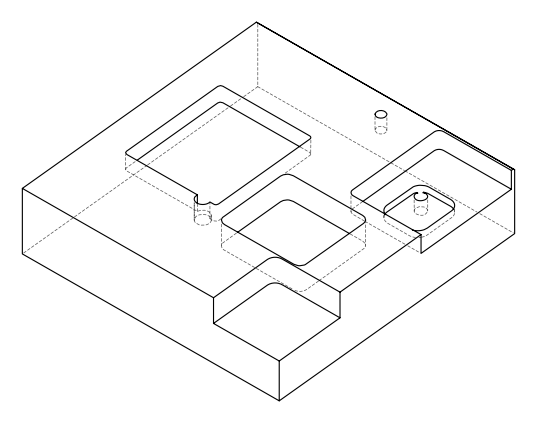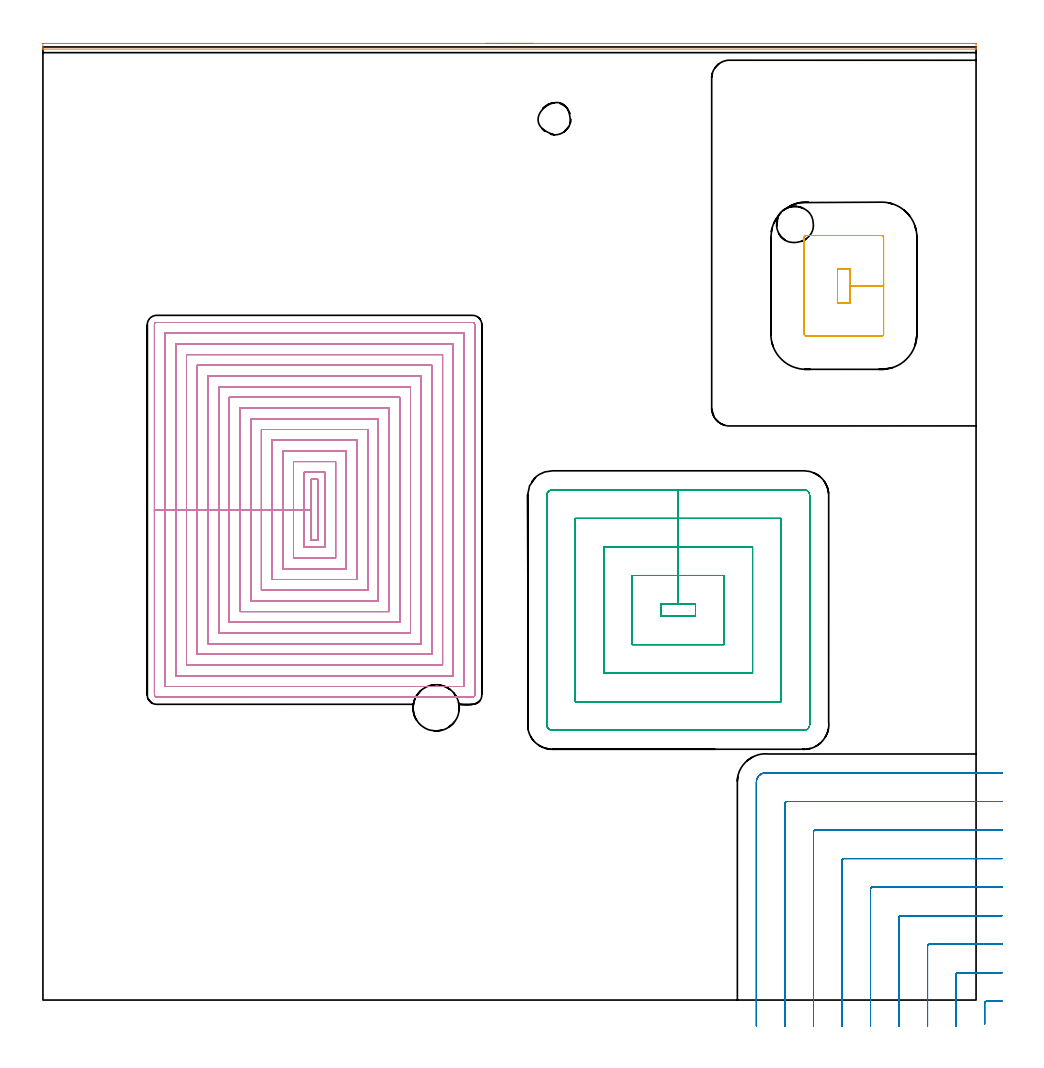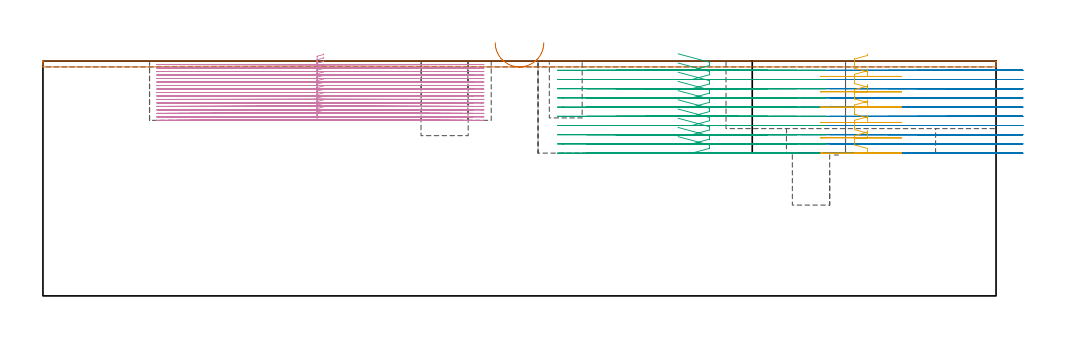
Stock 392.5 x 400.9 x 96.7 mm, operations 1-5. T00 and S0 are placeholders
(PLAN: 13 operations, 9 tool changes, 290.4 min)
(1 AREA_MILL | FG_CHAMFER_SURFACE | UGT0205_001 | 3.29 min | 1130 mm3)
(2 MILL_CORNER_NOTCH_RECTANGULAR | CORNER_NOTCH_RECTANGULAR | NXT0201_012 | Follow Part, ap 4, ae 75% | 22.78 min | 392750 mm3)
(3 MILL_RECTANGULAR_POCKET | POCKET_RECTANGULAR_STRAIGHT | NXT0201_012 | Follow Part, ap 4, ae 75% | 25.14 min | 558442 mm3)
(4 MILL_RECTANGULAR_POCKET_1 | POCKET_RECTANGULAR_STRAIGHT_1 | NXT0201_008 | Follow Part, ap 1.5, ae 75% | 175.06 min | 561471 mm3)
(5 MILL_RECTANGULAR_POCKET_2 | POCKET_RECTANGULAR_STRAIGHT_2 | UGT0201_006 | Follow Part, ap 7, ae 75% | 3.33 min | 156499 mm3)
(6 MILL_SLOT | SLOT_PARTIAL_RECTANGULAR | NXT0201_011 | Follow Part, ap 3, ae 75% | 59.16 min | 360025 mm3)
(7 MILL_BLIND_HOLE_FROM_SOLID_MATERIAL | STEP1POCKET | NXT0201_011 | Spiral | 0.6 min | 3975 mm3)
(8 MILL_BLIND_HOLE_FROM_SOLID_MATERIAL_1 | STEP1POCKET_2 | NXT0201_012 | Spiral | 0.46 min | 6148 mm3)
(9 SPOT_DRILL | STEP1POCKET_1 | NXT0321_9005460120000 | 0.04 min | 2 mm3)
(10 SPOT_DRILL_1 | STEP1POCKET_3 | NXT0321_9005460120000 | 0.03 min | 3 mm3)
(11 DRILL_BLIND_HOLE_INTO_CENTER | STEP1POCKET_1 | NXT0301_125 | 0.02 min | 10 mm3)
(12 DRILL_BLIND_HOLE_INTO_CENTER_1 | STEP1POCKET_3 | NXT0301_128 | 0.1 min | 2496 mm3)
(13 MILL_ROUGH_BLIND_HOLE_CONTOUR | STEP1POCKET_3 | NXT0201_013 | Spiral | 0.42 min | 860 mm3)
(TOOL UGT0205_001 | Chamfer Mill 20 x 3 x 45 deg. | D20 FL50 Z2)
(TOOL NXT0201_012 | ENDMILL 16mm [2P460-1600-NA 1630] | D16 FL38 Z6)
(TOOL NXT0201_008 | ENDMILL 6mm [2P460-0600-NA 1630] | D6 FL26 Z6)
(TOOL UGT0201_006 | End Mill 28 mm | D28 FL25 Z2)
(TOOL NXT0201_011 | ENDMILL 12mm [2P460-1200-NA 1630] | D12 FL38 Z6)
(TOOL NXT0321_9005460120000 | NC Spot Drill, 142deg, 12mm, Carbide, Uncoated | D12 PA142 FL30 Z2)
(TOOL NXT0301_125 | Carbide Drill 6mm [861.1-0600-018A1-GP GC34] | D6 PA150 FL18.7 Z2)
(TOOL NXT0301_128 | Carbide Drill 12mm [861.1-1200-036A1-GP GC34] | D12 PA150 FL37.4 Z2)
(TOOL NXT0201_013 | ENDMILL 10mm | D10 FL30 Z4)
(OP 1 AREA_MILL)
G17 G21 G94 G90
T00 M6
G54
G17 G0 G90 X186.25 Y402.4 S1061 M3
G43 Z106.7 H0
Z104.3
G94 G1 X186.288 Z103.428 F250.
X186.402 Z102.564
X186.591 Z101.712
X186.853 Z100.88
X187.187 Z100.074
X187.59 Z99.3
X188.058 Z98.564
X188.59 Z97.872
X189.179 Z97.229
X189.822 Z96.64
X190.514 Z96.109
X191.25 Z95.64
X192.024 Z95.237
X192.83 Z94.903
X193.662 Z94.641
X194.514 Z94.452
X195.378 Z94.338
X196.25 Z94.3
X392.162
X392.495 Y402.397
X392.499 Y402.396 Z94.301
X392.5 Y401.2 Z95.495
Y400.533 Z96.166
Y400.25 Z96.449
X392.498 Y400.124 Z96.568
X392.49 Y400.003 Z96.688
X392.329 Y400. Z96.7
X0.171
X0.01 Y400.003 Z96.688
X0.002 Y400.124 Z96.568
X0. Y400.25 Z96.449
Y400.533 Z96.166
Y401.2 Z95.495
X0.001 Y402.396 Z94.301
X0.004 Y402.397 Z94.3
X0.338 Y402.4
X196.25
X197.122 Z94.338
X197.986 Z94.452
X198.838 Z94.641
X199.67 Z94.903
X200.476 Z95.237
X201.25 Z95.64
X201.986 Z96.109
X202.678 Z96.64
X203.321 Z97.229
X203.91 Z97.872
X204.442 Z98.564
X204.91 Z99.3
X205.313 Z100.074
X205.647 Z100.88
X205.909 Z101.712
X206.098 Z102.564
X206.212 Z103.428
X206.25 Z104.3
G0 Z106.7
M5
M2
(OP 2 MILL_CORNER_NOTCH_RECTANGULAR)
G17 G21 G94 G90
T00 M6
G54
G17 G0 G90 X403.484 Y-0.5 S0 M3
G43 Z106.7 H1
Z92.91
G94 G1 X400.484 F250.
X396.893 F500.
G3 X396.1 Y-1.293 R0.8
G1 Y-7.144
Y-10.144 F250.
G0 Z106.7
X403.5 Y11.5
Z92.91
G1 X400.5
X384.894 F500.
G3 X384.1 Y10.706 R0.8
G1 Y-8.
Y-11. F250.
G0 Z106.7
X403.5 Y23.5
Z92.91
G1 X400.5
X372.894 F500.
G3 X372.1 Y22.706 R0.8
G1 Y-8.
Y-11. F250.
G0 Z106.7
X403.5 Y35.5
Z92.91
G1 X400.5
X360.894 F500.
G3 X360.1 Y34.706 R0.8
G1 Y-8.
Y-11. F250.
G0 Z106.7
X403.5 Y47.5
Z92.91
G1 X400.5
X348.895 F500.
G3 X348.1 Y46.705 R0.8
G1 Y-8.
Y-11. F250.
G0 Z106.7
X403.5 Y59.5
Z92.91
G1 X400.5
X336.895 F500.
G3 X336.1 Y58.705 R0.8
G1 Y-8.
Y-11. F250.
G0 Z106.7
X403.5 Y71.5
Z92.91
G1 X400.5
X324.895 F500.
G3 X324.1 Y70.705 R0.8
G1 Y-8.
Y-11. F250.
G0 Z106.7
X403.5 Y83.5
Z92.91
G1 X400.5
X312.896 F500.
G3 X312.1 Y82.704 R0.8
G1 Y-8.
Y-11. F250.
G0 Z106.7
X403.5 Y95.5
Z92.91
G1 X400.5
X303.8 F500.
G3 X300.1 Y91.8 R3.7
G1 Y-8.
Y-11. F250.
G0 Z106.7
X403.484 Y-0.5
Z89.12
G1 X400.484
X396.893 F500.
G3 X396.1 Y-1.293 R0.8
G1 Y-7.144
Y-10.144 F250.
G0 Z106.7
X403.5 Y11.5
Z89.12
G1 X400.5
X384.894 F500.
G3 X384.1 Y10.706 R0.8
G1 Y-8.
Y-11. F250.
G0 Z106.7
X403.5 Y23.5
Z89.12
G1 X400.5
X372.894 F500.
G3 X372.1 Y22.706 R0.8
G1 Y-8.
Y-11. F250.
G0 Z106.7
X403.5 Y35.5
Z89.12
G1 X400.5
X360.894 F500.
G3 X360.1 Y34.706 R0.8
G1 Y-8.
Y-11. F250.
G0 Z106.7
X403.5 Y47.5
Z89.12
G1 X400.5
X348.895 F500.
G3 X348.1 Y46.705 R0.8
G1 Y-8.
Y-11. F250.
G0 Z106.7
X403.5 Y59.5
Z89.12
G1 X400.5
X336.895 F500.
G3 X336.1 Y58.705 R0.8
G1 Y-8.
Y-11. F250.
G0 Z106.7
X403.5 Y71.5
Z89.12
G1 X400.5
X324.895 F500.
G3 X324.1 Y70.705 R0.8
G1 Y-8.
Y-11. F250.
G0 Z106.7
X403.5 Y83.5
Z89.12
G1 X400.5
X312.896 F500.
G3 X312.1 Y82.704 R0.8
G1 Y-8.
Y-11. F250.
G0 Z106.7
X403.5 Y95.5
Z89.12
G1 X400.5
X303.8 F500.
G3 X300.1 Y91.8 R3.7
G1 Y-8.
Y-11. F250.
G0 Z106.7
X403.484 Y-0.5
Z85.33
G1 X400.484
X396.893 F500.
G3 X396.1 Y-1.293 R0.8
G1 Y-7.144
Y-10.144 F250.
G0 Z106.7
X403.5 Y11.5
Z85.33
G1 X400.5
X384.894 F500.
G3 X384.1 Y10.706 R0.8
G1 Y-8.
Y-11. F250.
G0 Z106.7
X403.5 Y23.5
Z85.33
G1 X400.5
X372.894 F500.
G3 X372.1 Y22.706 R0.8
G1 Y-8.
Y-11. F250.
G0 Z106.7
X403.5 Y35.5
Z85.33
G1 X400.5
X360.894 F500.
G3 X360.1 Y34.706 R0.8
G1 Y-8.
Y-11. F250.
G0 Z106.7
X403.5 Y47.5
Z85.33
G1 X400.5
X348.895 F500.
G3 X348.1 Y46.705 R0.8
G1 Y-8.
Y-11. F250.
G0 Z106.7
X403.5 Y59.5
Z85.33
G1 X400.5
X336.895 F500.
G3 X336.1 Y58.705 R0.8
G1 Y-8.
Y-11. F250.
G0 Z106.7
X403.5 Y71.5
Z85.33
G1 X400.5
X324.895 F500.
G3 X324.1 Y70.705 R0.8
G1 Y-8.
Y-11. F250.
G0 Z106.7
X403.5 Y83.5
Z85.33
G1 X400.5
X312.896 F500.
G3 X312.1 Y82.704 R0.8
G1 Y-8.
Y-11. F250.
G0 Z106.7
X403.5 Y95.5
Z85.33
G1 X400.5
X303.8 F500.
G3 X300.1 Y91.8 R3.7
G1 Y-8.
Y-11. F250.
G0 Z106.7
X403.484 Y-0.5
Z81.54
G1 X400.484
X396.893 F500.
G3 X396.1 Y-1.293 R0.8
G1 Y-7.144
Y-10.144 F250.
G0 Z106.7
X403.5 Y11.5
Z81.54
G1 X400.5
X384.894 F500.
G3 X384.1 Y10.706 R0.8
G1 Y-8.
Y-11. F250.
G0 Z106.7
X403.5 Y23.5
Z81.54
G1 X400.5
X372.894 F500.
G3 X372.1 Y22.706 R0.8
G1 Y-8.
Y-11. F250.
G0 Z106.7
X403.5 Y35.5
Z81.54
G1 X400.5
X360.894 F500.
G3 X360.1 Y34.706 R0.8
G1 Y-8.
Y-11. F250.
G0 Z106.7
X403.5 Y47.5
Z81.54
G1 X400.5
X348.895 F500.
G3 X348.1 Y46.705 R0.8
G1 Y-8.
Y-11. F250.
G0 Z106.7
X403.5 Y59.5
Z81.54
G1 X400.5
X336.895 F500.
G3 X336.1 Y58.705 R0.8
G1 Y-8.
Y-11. F250.
G0 Z106.7
X403.5 Y71.5
Z81.54
G1 X400.5
X324.895 F500.
G3 X324.1 Y70.705 R0.8
G1 Y-8.
Y-11. F250.
G0 Z106.7
X403.5 Y83.5
Z81.54
G1 X400.5
X312.896 F500.
G3 X312.1 Y82.704 R0.8
G1 Y-8.
Y-11. F250.
G0 Z106.7
X403.5 Y95.5
Z81.54
G1 X400.5
X303.8 F500.
G3 X300.1 Y91.8 R3.7
G1 Y-8.
Y-11. F250.
G0 Z106.7
X403.484 Y-0.5
Z77.75
G1 X400.484
X396.893 F500.
G3 X396.1 Y-1.293 R0.8
G1 Y-7.144
Y-10.144 F250.
G0 Z106.7
X403.5 Y11.5
Z77.75
G1 X400.5
X384.894 F500.
G3 X384.1 Y10.706 R0.8
G1 Y-8.
Y-11. F250.
G0 Z106.7
X403.5 Y23.5
Z77.75
G1 X400.5
X372.894 F500.
G3 X372.1 Y22.706 R0.8
G1 Y-8.
Y-11. F250.
G0 Z106.7
X403.5 Y35.5
Z77.75
G1 X400.5
X360.894 F500.
G3 X360.1 Y34.706 R0.8
G1 Y-8.
Y-11. F250.
G0 Z106.7
X403.5 Y47.5
Z77.75
G1 X400.5
X348.895 F500.
G3 X348.1 Y46.705 R0.8
G1 Y-8.
Y-11. F250.
G0 Z106.7
X403.5 Y59.5
Z77.75
G1 X400.5
X336.895 F500.
G3 X336.1 Y58.705 R0.8
G1 Y-8.
Y-11. F250.
G0 Z106.7
X403.5 Y71.5
Z77.75
G1 X400.5
X324.895 F500.
G3 X324.1 Y70.705 R0.8
G1 Y-8.
Y-11. F250.
G0 Z106.7
X403.5 Y83.5
Z77.75
G1 X400.5
X312.896 F500.
G3 X312.1 Y82.704 R0.8
G1 Y-8.
Y-11. F250.
G0 Z106.7
X403.5 Y95.5
Z77.75
G1 X400.5
X303.8 F500.
G3 X300.1 Y91.8 R3.7
G1 Y-8.
Y-11. F250.
G0 Z106.7
X403.484 Y-0.5
Z73.96
G1 X400.484
X396.893 F500.
G3 X396.1 Y-1.293 R0.8
G1 Y-7.144
Y-10.144 F250.
G0 Z106.7
X403.5 Y11.5
Z73.96
G1 X400.5
X384.894 F500.
G3 X384.1 Y10.706 R0.8
G1 Y-8.
Y-11. F250.
G0 Z106.7
X403.5 Y23.5
Z73.96
G1 X400.5
X372.894 F500.
G3 X372.1 Y22.706 R0.8
G1 Y-8.
Y-11. F250.
G0 Z106.7
X403.5 Y35.5
Z73.96
G1 X400.5
X360.894 F500.
G3 X360.1 Y34.706 R0.8
G1 Y-8.
Y-11. F250.
G0 Z106.7
X403.5 Y47.5
Z73.96
G1 X400.5
X348.895 F500.
G3 X348.1 Y46.705 R0.8
G1 Y-8.
Y-11. F250.
G0 Z106.7
X403.5 Y59.5
Z73.96
G1 X400.5
X336.895 F500.
G3 X336.1 Y58.705 R0.8
G1 Y-8.
Y-11. F250.
G0 Z106.7
X403.5 Y71.5
Z73.96
G1 X400.5
X324.895 F500.
G3 X324.1 Y70.705 R0.8
G1 Y-8.
Y-11. F250.
G0 Z106.7
X403.5 Y83.5
Z73.96
G1 X400.5
X312.896 F500.
G3 X312.1 Y82.704 R0.8
G1 Y-8.
Y-11. F250.
G0 Z106.7
X403.5 Y95.5
Z73.96
G1 X400.5
X303.8 F500.
G3 X300.1 Y91.8 R3.7
G1 Y-8.
Y-11. F250.
G0 Z106.7
X403.484 Y-0.5
Z70.17
G1 X400.484
X396.893 F500.
G3 X396.1 Y-1.293 R0.8
G1 Y-7.144
Y-10.144 F250.
G0 Z106.7
X403.5 Y11.5
Z70.17
G1 X400.5
X384.894 F500.
G3 X384.1 Y10.706 R0.8
G1 Y-8.
Y-11. F250.
G0 Z106.7
X403.5 Y23.5
Z70.17
G1 X400.5
X372.894 F500.
G3 X372.1 Y22.706 R0.8
G1 Y-8.
Y-11. F250.
G0 Z106.7
X403.5 Y35.5
Z70.17
G1 X400.5
X360.894 F500.
G3 X360.1 Y34.706 R0.8
G1 Y-8.
Y-11. F250.
G0 Z106.7
X403.5 Y47.5
Z70.17
G1 X400.5
X348.895 F500.
G3 X348.1 Y46.705 R0.8
G1 Y-8.
Y-11. F250.
G0 Z106.7
X403.5 Y59.5
Z70.17
G1 X400.5
X336.895 F500.
G3 X336.1 Y58.705 R0.8
G1 Y-8.
Y-11. F250.
G0 Z106.7
X403.5 Y71.5
Z70.17
G1 X400.5
X324.895 F500.
G3 X324.1 Y70.705 R0.8
G1 Y-8.
Y-11. F250.
G0 Z106.7
X403.5 Y83.5
Z70.17
G1 X400.5
X312.896 F500.
G3 X312.1 Y82.704 R0.8
G1 Y-8.
Y-11. F250.
G0 Z106.7
X403.5 Y95.5
Z70.17
G1 X400.5
X303.8 F500.
G3 X300.1 Y91.8 R3.7
G1 Y-8.
Y-11. F250.
G0 Z106.7
X403.484 Y-0.5
Z66.38
G1 X400.484
X396.893 F500.
G3 X396.1 Y-1.293 R0.8
G1 Y-7.144
Y-10.144 F250.
G0 Z106.7
X403.5 Y11.5
Z66.38
G1 X400.5
X384.894 F500.
G3 X384.1 Y10.706 R0.8
G1 Y-8.
Y-11. F250.
G0 Z106.7
X403.5 Y23.5
Z66.38
G1 X400.5
X372.894 F500.
G3 X372.1 Y22.706 R0.8
G1 Y-8.
Y-11. F250.
G0 Z106.7
X403.5 Y35.5
Z66.38
G1 X400.5
X360.894 F500.
G3 X360.1 Y34.706 R0.8
G1 Y-8.
Y-11. F250.
G0 Z106.7
X403.5 Y47.5
Z66.38
G1 X400.5
X348.895 F500.
G3 X348.1 Y46.705 R0.8
G1 Y-8.
Y-11. F250.
G0 Z106.7
X403.5 Y59.5
Z66.38
G1 X400.5
X336.895 F500.
G3 X336.1 Y58.705 R0.8
G1 Y-8.
Y-11. F250.
G0 Z106.7
X403.5 Y71.5
Z66.38
G1 X400.5
X324.895 F500.
G3 X324.1 Y70.705 R0.8
G1 Y-8.
Y-11. F250.
G0 Z106.7
X403.5 Y83.5
Z66.38
G1 X400.5
X312.896 F500.
G3 X312.1 Y82.704 R0.8
G1 Y-8.
Y-11. F250.
G0 Z106.7
X403.5 Y95.5
Z66.38
G1 X400.5
X303.8 F500.
G3 X300.1 Y91.8 R3.7
G1 Y-8.
Y-11. F250.
G0 Z106.7
X403.484 Y-0.5
Z62.59
G1 X400.484
X396.893 F500.
G3 X396.1 Y-1.293 R0.8
G1 Y-7.144
Y-10.144 F250.
G0 Z106.7
X403.5 Y11.5
Z62.59
G1 X400.5
X384.894 F500.
G3 X384.1 Y10.706 R0.8
G1 Y-8.
Y-11. F250.
G0 Z106.7
X403.5 Y23.5
Z62.59
G1 X400.5
X372.894 F500.
G3 X372.1 Y22.706 R0.8
G1 Y-8.
Y-11. F250.
G0 Z106.7
X403.5 Y35.5
Z62.59
G1 X400.5
X360.894 F500.
G3 X360.1 Y34.706 R0.8
G1 Y-8.
Y-11. F250.
G0 Z106.7
X403.5 Y47.5
Z62.59
G1 X400.5
X348.895 F500.
G3 X348.1 Y46.705 R0.8
G1 Y-8.
Y-11. F250.
G0 Z106.7
X403.5 Y59.5
Z62.59
G1 X400.5
X336.895 F500.
G3 X336.1 Y58.705 R0.8
G1 Y-8.
Y-11. F250.
G0 Z106.7
X403.5 Y71.5
Z62.59
G1 X400.5
X324.895 F500.
G3 X324.1 Y70.705 R0.8
G1 Y-8.
Y-11. F250.
G0 Z106.7
X403.5 Y83.5
Z62.59
G1 X400.5
X312.896 F500.
G3 X312.1 Y82.704 R0.8
G1 Y-8.
Y-11. F250.
G0 Z106.7
X403.5 Y95.5
Z62.59
G1 X400.5
X303.8 F500.
G3 X300.1 Y91.8 R3.7
G1 Y-8.
Y-11. F250.
G0 Z106.7
X403.484 Y-0.5
Z58.8
G1 X400.484
X396.893 F500.
G3 X396.1 Y-1.293 R0.8
G1 Y-7.144
Y-10.144 F250.
G0 Z106.7
X403.5 Y11.5
Z58.8
G1 X400.5
X384.894 F500.
G3 X384.1 Y10.706 R0.8
G1 Y-8.
Y-11. F250.
G0 Z106.7
X403.5 Y23.5
Z58.8
G1 X400.5
X372.894 F500.
G3 X372.1 Y22.706 R0.8
G1 Y-8.
Y-11. F250.
G0 Z106.7
X403.5 Y35.5
Z58.8
G1 X400.5
X360.894 F500.
G3 X360.1 Y34.706 R0.8
G1 Y-8.
Y-11. F250.
G0 Z106.7
X403.5 Y47.5
Z58.8
G1 X400.5
X348.895 F500.
G3 X348.1 Y46.705 R0.8
G1 Y-8.
Y-11. F250.
G0 Z106.7
X403.5 Y59.5
Z58.8
G1 X400.5
X336.895 F500.
G3 X336.1 Y58.705 R0.8
G1 Y-8.
Y-11. F250.
G0 Z106.7
X403.5 Y71.5
Z58.8
G1 X400.5
X324.895 F500.
G3 X324.1 Y70.705 R0.8
G1 Y-8.
Y-11. F250.
G0 Z106.7
X403.5 Y83.5
Z58.8
G1 X400.5
X312.896 F500.
G3 X312.1 Y82.704 R0.8
G1 Y-8.
Y-11. F250.
G0 Z106.7
X403.5 Y95.5
Z58.8
G1 X400.5
X303.8 F500.
G3 X300.1 Y91.8 R3.7
G1 Y-8.
Y-11. F250.
G0 Z106.7
M5
M2
(OP 3 MILL_RECTANGULAR_POCKET)
G17 G21 G94 G90
T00 M6
G54
G17 G0 G90 X261.559 Y161.5 S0 M3
G43 Z106.7 H1
Z99.7
G94 G1 X274.5 Z96.232 F250.
Y166.6 Z94.866
X267.2 Z92.91
X259.9 F500.
Y161.5
X274.5
Y166.6
X267.2
Y178.6
X247.9
Y149.5
X286.5
Y178.6
X267.2
Y190.6
X235.9
Y137.5
X298.5
Y190.6
X267.2
Y202.6
X223.9
Y125.5
X310.5
Y202.6
X267.2
Y214.6
X214.2
G3 X211.9 Y212.3 R2.3
G1 Y115.8
G3 X214.2 Y113.5 R2.3
G1 X320.2
G3 X322.5 Y115.8 R2.3
G1 Y212.3
G3 X320.2 Y214.6 R2.3
G1 X267.2
X266.2
G0 X261.559 Y161.5 Z95.91
G1 X274.5 Z92.442 F250.
Y166.6 Z91.076
X267.2 Z89.12
X259.9 F500.
Y161.5
X274.5
Y166.6
X267.2
Y178.6
X247.9
Y149.5
X286.5
Y178.6
X267.2
Y190.6
X235.9
Y137.5
X298.5
Y190.6
X267.2
Y202.6
X223.9
Y125.5
X310.5
Y202.6
X267.2
Y214.6
X214.2
G3 X211.9 Y212.3 R2.3
G1 Y115.8
G3 X214.2 Y113.5 R2.3
G1 X320.2
G3 X322.5 Y115.8 R2.3
G1 Y212.3
G3 X320.2 Y214.6 R2.3
G1 X267.2
X266.2
G0 X261.559 Y161.5 Z92.12
G1 X274.5 Z88.652 F250.
Y166.6 Z87.286
X267.2 Z85.33
X259.9 F500.
Y161.5
X274.5
Y166.6
X267.2
Y178.6
X247.9
Y149.5
X286.5
Y178.6
X267.2
Y190.6
X235.9
Y137.5
X298.5
Y190.6
X267.2
Y202.6
X223.9
Y125.5
X310.5
Y202.6
X267.2
Y214.6
X214.2
G3 X211.9 Y212.3 R2.3
G1 Y115.8
G3 X214.2 Y113.5 R2.3
G1 X320.2
G3 X322.5 Y115.8 R2.3
G1 Y212.3
G3 X320.2 Y214.6 R2.3
G1 X267.2
X266.2
G0 X261.559 Y161.5 Z88.33
G1 X274.5 Z84.863 F250.
Y166.6 Z83.496
X267.2 Z81.54
X259.9 F500.
Y161.5
X274.5
Y166.6
X267.2
Y178.6
X247.9
Y149.5
X286.5
Y178.6
X267.2
Y190.6
X235.9
Y137.5
X298.5
Y190.6
X267.2
Y202.6
X223.9
Y125.5
X310.5
Y202.6
X267.2
Y214.6
X214.2
G3 X211.9 Y212.3 R2.3
G1 Y115.8
G3 X214.2 Y113.5 R2.3
G1 X320.2
G3 X322.5 Y115.8 R2.3
G1 Y212.3
G3 X320.2 Y214.6 R2.3
G1 X267.2
X266.2
G0 X261.559 Y161.5 Z84.54
G1 X274.5 Z81.073 F250.
Y166.6 Z79.706
X267.2 Z77.75
X259.9 F500.
Y161.5
X274.5
Y166.6
X267.2
Y178.6
X247.9
Y149.5
X286.5
Y178.6
X267.2
Y190.6
X235.9
Y137.5
X298.5
Y190.6
X267.2
Y202.6
X223.9
Y125.5
X310.5
Y202.6
X267.2
Y214.6
X214.2
G3 X211.9 Y212.3 R2.3
G1 Y115.8
G3 X214.2 Y113.5 R2.3
G1 X320.2
G3 X322.5 Y115.8 R2.3
G1 Y212.3
G3 X320.2 Y214.6 R2.3
G1 X267.2
X266.2
G0 X261.559 Y161.5 Z80.75
G1 X274.5 Z77.283 F250.
Y166.6 Z75.916
X267.2 Z73.96
X259.9 F500.
Y161.5
X274.5
Y166.6
X267.2
Y178.6
X247.9
Y149.5
X286.5
Y178.6
X267.2
Y190.6
X235.9
Y137.5
X298.5
Y190.6
X267.2
Y202.6
X223.9
Y125.5
X310.5
Y202.6
X267.2
Y214.6
X214.2
G3 X211.9 Y212.3 R2.3
G1 Y115.8
G3 X214.2 Y113.5 R2.3
G1 X320.2
G3 X322.5 Y115.8 R2.3
G1 Y212.3
G3 X320.2 Y214.6 R2.3
G1 X267.2
X266.2
G0 X261.559 Y161.5 Z76.96
G1 X274.5 Z73.493 F250.
Y166.6 Z72.126
X267.2 Z70.17
X259.9 F500.
Y161.5
X274.5
Y166.6
X267.2
Y178.6
X247.9
Y149.5
X286.5
Y178.6
X267.2
Y190.6
X235.9
Y137.5
X298.5
Y190.6
X267.2
Y202.6
X223.9
Y125.5
X310.5
Y202.6
X267.2
Y214.6
X214.2
G3 X211.9 Y212.3 R2.3
G1 Y115.8
G3 X214.2 Y113.5 R2.3
G1 X320.2
G3 X322.5 Y115.8 R2.3
G1 Y212.3
G3 X320.2 Y214.6 R2.3
G1 X267.2
X266.2
G0 X261.559 Y161.5 Z73.17
G1 X274.5 Z69.703 F250.
Y166.6 Z68.336
X267.2 Z66.38
X259.9 F500.
Y161.5
X274.5
Y166.6
X267.2
Y178.6
X247.9
Y149.5
X286.5
Y178.6
X267.2
Y190.6
X235.9
Y137.5
X298.5
Y190.6
X267.2
Y202.6
X223.9
Y125.5
X310.5
Y202.6
X267.2
Y214.6
X214.2
G3 X211.9 Y212.3 R2.3
G1 Y115.8
G3 X214.2 Y113.5 R2.3
G1 X320.2
G3 X322.5 Y115.8 R2.3
G1 Y212.3
G3 X320.2 Y214.6 R2.3
G1 X267.2
X266.2
G0 X261.559 Y161.5 Z69.38
G1 X274.5 Z65.913 F250.
Y166.6 Z64.546
X267.2 Z62.59
X259.9 F500.
Y161.5
X274.5
Y166.6
X267.2
Y178.6
X247.9
Y149.5
X286.5
Y178.6
X267.2
Y190.6
X235.9
Y137.5
X298.5
Y190.6
X267.2
Y202.6
X223.9
Y125.5
X310.5
Y202.6
X267.2
Y214.6
X214.2
G3 X211.9 Y212.3 R2.3
G1 Y115.8
G3 X214.2 Y113.5 R2.3
G1 X320.2
G3 X322.5 Y115.8 R2.3
G1 Y212.3
G3 X320.2 Y214.6 R2.3
G1 X267.2
X266.2
G0 X261.559 Y161.5 Z65.59
G1 X274.5 Z62.123 F250.
Y166.6 Z60.756
X267.2 Z58.8
X259.9 F500.
Y161.5
X274.5
Y166.6
X267.2
Y178.6
X247.9
Y149.5
X286.5
Y178.6
X267.2
Y190.6
X235.9
Y137.5
X298.5
Y190.6
X267.2
Y202.6
X223.9
Y125.5
X310.5
Y202.6
X267.2
Y214.6
X214.2
G3 X211.9 Y212.3 R2.3
G1 Y115.8
G3 X214.2 Y113.5 R2.3
G1 X320.2
G3 X322.5 Y115.8 R2.3
G1 Y212.3
G3 X320.2 Y214.6 R2.3
G1 X267.2
X266.2
G0 Z106.7
M5
M2
(OP 4 MILL_RECTANGULAR_POCKET_1)
G17 G21 G94 G90
T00 M6
G54
G17 G0 G90 X115.6 Y217.947 S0 M3
G43 Z106.7 H1
Z99.7
G94 G1 Y219. Z99.418 F250.
X112.9 Z98.694
Y206.2 Z95.265
Y193.4 F500.
X115.6
Y219.
X112.9
Y206.2
X109.9
Y190.4
X118.6
Y222.
X109.9
Y206.2
X105.4
Y185.9
X123.1
Y226.5
X105.4
Y206.2
X100.9
Y181.4
X127.6
Y231.
X100.9
Y206.2
X96.4
Y176.9
X132.1
Y235.5
X96.4
Y206.2
X91.9
Y172.4
X136.6
Y240.
X91.9
Y206.2
X87.4
Y167.9
X141.1
Y244.5
X87.4
Y206.2
X82.9
Y163.4
X145.6
Y249.
X82.9
Y206.2
X78.4
Y158.9
X150.1
Y253.5
X78.4
Y206.2
X73.9
Y154.4
X154.6
Y258.
X73.9
Y206.2
X69.4
Y149.9
X159.1
Y262.5
X69.4
Y206.2
X64.9
Y145.4
X155.817
X163.6
Y267.
X64.9
Y206.2
X60.4
Y140.9
X155.817
X168.1
Y271.5
X60.4
Y206.2
X55.9
Y136.4
X155.817
X172.6
Y276.
X55.9
Y206.2
X51.4
Y131.9
X177.1
Y280.5
X51.4
Y206.2
X46.9
Y128.3
G3 X47.8 Y127.4 R0.9
G1 X180.7
G3 X181.6 Y128.3 R0.9
G1 Y284.1
G3 X180.7 Y285. R0.9
G1 X47.8
G3 X46.9 Y284.1 R0.9
G1 Y206.2
Y205.2
G0 X115.6 Y217.947 Z98.265
G1 Y219. Z97.983 F250.
X112.9 Z97.259
Y206.2 Z93.829
Y193.4 F500.
X115.6
Y219.
X112.9
Y206.2
X109.9
Y190.4
X118.6
Y222.
X109.9
Y206.2
X105.4
Y185.9
X123.1
Y226.5
X105.4
Y206.2
X100.9
Y181.4
X127.6
Y231.
X100.9
Y206.2
X96.4
Y176.9
X132.1
Y235.5
X96.4
Y206.2
X91.9
Y172.4
X136.6
Y240.
X91.9
Y206.2
X87.4
Y167.9
X141.1
Y244.5
X87.4
Y206.2
X82.9
Y163.4
X145.6
Y249.
X82.9
Y206.2
X78.4
Y158.9
X150.1
Y253.5
X78.4
Y206.2
X73.9
Y154.4
X154.6
Y258.
X73.9
Y206.2
X69.4
Y149.9
X159.1
Y262.5
X69.4
Y206.2
X64.9
Y145.4
X155.817
X163.6
Y267.
X64.9
Y206.2
X60.4
Y140.9
X155.817
X168.1
Y271.5
X60.4
Y206.2
X55.9
Y136.4
X155.817
X172.6
Y276.
X55.9
Y206.2
X51.4
Y131.9
X177.1
Y280.5
X51.4
Y206.2
X46.9
Y128.3
G3 X47.8 Y127.4 R0.9
G1 X180.7
G3 X181.6 Y128.3 R0.9
G1 Y284.1
G3 X180.7 Y285. R0.9
G1 X47.8
G3 X46.9 Y284.1 R0.9
G1 Y206.2
Y205.2
G0 X115.6 Y217.947 Z96.829
G1 Y219. Z96.547 F250.
X112.9 Z95.824
Y206.2 Z92.394
Y193.4 F500.
X115.6
Y219.
X112.9
Y206.2
X109.9
Y190.4
X118.6
Y222.
X109.9
Y206.2
X105.4
Y185.9
X123.1
Y226.5
X105.4
Y206.2
X100.9
Y181.4
X127.6
Y231.
X100.9
Y206.2
X96.4
Y176.9
X132.1
Y235.5
X96.4
Y206.2
X91.9
Y172.4
X136.6
Y240.
X91.9
Y206.2
X87.4
Y167.9
X141.1
Y244.5
X87.4
Y206.2
X82.9
Y163.4
X145.6
Y249.
X82.9
Y206.2
X78.4
Y158.9
X150.1
Y253.5
X78.4
Y206.2
X73.9
Y154.4
X154.6
Y258.
X73.9
Y206.2
X69.4
Y149.9
X159.1
Y262.5
X69.4
Y206.2
X64.9
Y145.4
X155.817
X163.6
Y267.
X64.9
Y206.2
X60.4
Y140.9
X155.817
X168.1
Y271.5
X60.4
Y206.2
X55.9
Y136.4
X155.817
X172.6
Y276.
X55.9
Y206.2
X51.4
Y131.9
X177.1
Y280.5
X51.4
Y206.2
X46.9
Y128.3
G3 X47.8 Y127.4 R0.9
G1 X180.7
G3 X181.6 Y128.3 R0.9
G1 Y284.1
G3 X180.7 Y285. R0.9
G1 X47.8
G3 X46.9 Y284.1 R0.9
G1 Y206.2
Y205.2
G0 X115.6 Y217.947 Z95.394
G1 Y219. Z95.112 F250.
X112.9 Z94.388
Y206.2 Z90.959
Y193.4 F500.
X115.6
Y219.
X112.9
Y206.2
X109.9
Y190.4
X118.6
Y222.
X109.9
Y206.2
X105.4
Y185.9
X123.1
Y226.5
X105.4
Y206.2
X100.9
Y181.4
X127.6
Y231.
X100.9
Y206.2
X96.4
Y176.9
X132.1
Y235.5
X96.4
Y206.2
X91.9
Y172.4
X136.6
Y240.
X91.9
Y206.2
X87.4
Y167.9
X141.1
Y244.5
X87.4
Y206.2
X82.9
Y163.4
X145.6
Y249.
X82.9
Y206.2
X78.4
Y158.9
X150.1
Y253.5
X78.4
Y206.2
X73.9
Y154.4
X154.6
Y258.
X73.9
Y206.2
X69.4
Y149.9
X159.1
Y262.5
X69.4
Y206.2
X64.9
Y145.4
X155.817
X163.6
Y267.
X64.9
Y206.2
X60.4
Y140.9
X155.817
X168.1
Y271.5
X60.4
Y206.2
X55.9
Y136.4
X155.817
X172.6
Y276.
X55.9
Y206.2
X51.4
Y131.9
X177.1
Y280.5
X51.4
Y206.2
X46.9
Y128.3
G3 X47.8 Y127.4 R0.9
G1 X180.7
G3 X181.6 Y128.3 R0.9
G1 Y284.1
G3 X180.7 Y285. R0.9
G1 X47.8
G3 X46.9 Y284.1 R0.9
G1 Y206.2
Y205.2
G0 X115.6 Y217.947 Z93.959
G1 Y219. Z93.677 F250.
X112.9 Z92.953
Y206.2 Z89.523
Y193.4 F500.
X115.6
Y219.
X112.9
Y206.2
X109.9
Y190.4
X118.6
Y222.
X109.9
Y206.2
X105.4
Y185.9
X123.1
Y226.5
X105.4
Y206.2
X100.9
Y181.4
X127.6
Y231.
X100.9
Y206.2
X96.4
Y176.9
X132.1
Y235.5
X96.4
Y206.2
X91.9
Y172.4
X136.6
Y240.
X91.9
Y206.2
X87.4
Y167.9
X141.1
Y244.5
X87.4
Y206.2
X82.9
Y163.4
X145.6
Y249.
X82.9
Y206.2
X78.4
Y158.9
X150.1
Y253.5
X78.4
Y206.2
X73.9
Y154.4
X154.6
Y258.
X73.9
Y206.2
X69.4
Y149.9
X159.1
Y262.5
X69.4
Y206.2
X64.9
Y145.4
X155.817
X163.6
Y267.
X64.9
Y206.2
X60.4
Y140.9
X155.817
X168.1
Y271.5
X60.4
Y206.2
X55.9
Y136.4
X155.817
X172.6
Y276.
X55.9
Y206.2
X51.4
Y131.9
X177.1
Y280.5
X51.4
Y206.2
X46.9
Y128.3
G3 X47.8 Y127.4 R0.9
G1 X180.7
G3 X181.6 Y128.3 R0.9
G1 Y284.1
G3 X180.7 Y285. R0.9
G1 X47.8
G3 X46.9 Y284.1 R0.9
G1 Y206.2
Y205.2
G0 X115.6 Y217.947 Z92.523
G1 Y219. Z92.241 F250.
X112.9 Z91.518
Y206.2 Z88.088
Y193.4 F500.
X115.6
Y219.
X112.9
Y206.2
X109.9
Y190.4
X118.6
Y222.
X109.9
Y206.2
X105.4
Y185.9
X123.1
Y226.5
X105.4
Y206.2
X100.9
Y181.4
X127.6
Y231.
X100.9
Y206.2
X96.4
Y176.9
X132.1
Y235.5
X96.4
Y206.2
X91.9
Y172.4
X136.6
Y240.
X91.9
Y206.2
X87.4
Y167.9
X141.1
Y244.5
X87.4
Y206.2
X82.9
Y163.4
X145.6
Y249.
X82.9
Y206.2
X78.4
Y158.9
X150.1
Y253.5
X78.4
Y206.2
X73.9
Y154.4
X154.6
Y258.
X73.9
Y206.2
X69.4
Y149.9
X159.1
Y262.5
X69.4
Y206.2
X64.9
Y145.4
X155.817
X163.6
Y267.
X64.9
Y206.2
X60.4
Y140.9
X155.817
X168.1
Y271.5
X60.4
Y206.2
X55.9
Y136.4
X155.817
X172.6
Y276.
X55.9
Y206.2
X51.4
Y131.9
X177.1
Y280.5
X51.4
Y206.2
X46.9
Y128.3
G3 X47.8 Y127.4 R0.9
G1 X180.7
G3 X181.6 Y128.3 R0.9
G1 Y284.1
G3 X180.7 Y285. R0.9
G1 X47.8
G3 X46.9 Y284.1 R0.9
G1 Y206.2
Y205.2
G0 X115.6 Y217.947 Z91.088
G1 Y219. Z90.806 F250.
X112.9 Z90.083
Y206.2 Z86.653
Y193.4 F500.
X115.6
Y219.
X112.9
Y206.2
X109.9
Y190.4
X118.6
Y222.
X109.9
Y206.2
X105.4
Y185.9
X123.1
Y226.5
X105.4
Y206.2
X100.9
Y181.4
X127.6
Y231.
X100.9
Y206.2
X96.4
Y176.9
X132.1
Y235.5
X96.4
Y206.2
X91.9
Y172.4
X136.6
Y240.
X91.9
Y206.2
X87.4
Y167.9
X141.1
Y244.5
X87.4
Y206.2
X82.9
Y163.4
X145.6
Y249.
X82.9
Y206.2
X78.4
Y158.9
X150.1
Y253.5
X78.4
Y206.2
X73.9
Y154.4
X154.6
Y258.
X73.9
Y206.2
X69.4
Y149.9
X159.1
Y262.5
X69.4
Y206.2
X64.9
Y145.4
X155.817
X163.6
Y267.
X64.9
Y206.2
X60.4
Y140.9
X155.817
X168.1
Y271.5
X60.4
Y206.2
X55.9
Y136.4
X155.817
X172.6
Y276.
X55.9
Y206.2
X51.4
Y131.9
X177.1
Y280.5
X51.4
Y206.2
X46.9
Y128.3
G3 X47.8 Y127.4 R0.9
G1 X180.7
G3 X181.6 Y128.3 R0.9
G1 Y284.1
G3 X180.7 Y285. R0.9
G1 X47.8
G3 X46.9 Y284.1 R0.9
G1 Y206.2
Y205.2
G0 X115.6 Y217.947 Z89.653
G1 Y219. Z89.371 F250.
X112.9 Z88.647
Y206.2 Z85.218
Y193.4 F500.
X115.6
Y219.
X112.9
Y206.2
X109.9
Y190.4
X118.6
Y222.
X109.9
Y206.2
X105.4
Y185.9
X123.1
Y226.5
X105.4
Y206.2
X100.9
Y181.4
X127.6
Y231.
X100.9
Y206.2
X96.4
Y176.9
X132.1
Y235.5
X96.4
Y206.2
X91.9
Y172.4
X136.6
Y240.
X91.9
Y206.2
X87.4
Y167.9
X141.1
Y244.5
X87.4
Y206.2
X82.9
Y163.4
X145.6
Y249.
X82.9
Y206.2
X78.4
Y158.9
X150.1
Y253.5
X78.4
Y206.2
X73.9
Y154.4
X154.6
Y258.
X73.9
Y206.2
X69.4
Y149.9
X159.1
Y262.5
X69.4
Y206.2
X64.9
Y145.4
X155.817
X163.6
Y267.
X64.9
Y206.2
X60.4
Y140.9
X155.817
X168.1
Y271.5
X60.4
Y206.2
X55.9
Y136.4
X155.817
X172.6
Y276.
X55.9
Y206.2
X51.4
Y131.9
X177.1
Y280.5
X51.4
Y206.2
X46.9
Y128.3
G3 X47.8 Y127.4 R0.9
G1 X180.7
G3 X181.6 Y128.3 R0.9
G1 Y284.1
G3 X180.7 Y285. R0.9
G1 X47.8
G3 X46.9 Y284.1 R0.9
G1 Y206.2
Y205.2
G0 X115.6 Y217.947 Z88.218
G1 Y219. Z87.936 F250.
X112.9 Z87.212
Y206.2 Z83.782
Y193.4 F500.
X115.6
Y219.
X112.9
Y206.2
X109.9
Y190.4
X118.6
Y222.
X109.9
Y206.2
X105.4
Y185.9
X123.1
Y226.5
X105.4
Y206.2
X100.9
Y181.4
X127.6
Y231.
X100.9
Y206.2
X96.4
Y176.9
X132.1
Y235.5
X96.4
Y206.2
X91.9
Y172.4
X136.6
Y240.
X91.9
Y206.2
X87.4
Y167.9
X141.1
Y244.5
X87.4
Y206.2
X82.9
Y163.4
X145.6
Y249.
X82.9
Y206.2
X78.4
Y158.9
X150.1
Y253.5
X78.4
Y206.2
X73.9
Y154.4
X154.6
Y258.
X73.9
Y206.2
X69.4
Y149.9
X159.1
Y262.5
X69.4
Y206.2
X64.9
Y145.4
X155.817
X163.6
Y267.
X64.9
Y206.2
X60.4
Y140.9
X155.817
X168.1
Y271.5
X60.4
Y206.2
X55.9
Y136.4
X155.817
X172.6
Y276.
X55.9
Y206.2
X51.4
Y131.9
X177.1
Y280.5
X51.4
Y206.2
X46.9
Y128.3
G3 X47.8 Y127.4 R0.9
G1 X180.7
G3 X181.6 Y128.3 R0.9
G1 Y284.1
G3 X180.7 Y285. R0.9
G1 X47.8
G3 X46.9 Y284.1 R0.9
G1 Y206.2
Y205.2
G0 X115.6 Y217.947 Z86.782
G1 Y219. Z86.5 F250.
X112.9 Z85.777
Y206.2 Z82.347
Y193.4 F500.
X115.6
Y219.
X112.9
Y206.2
X109.9
Y190.4
X118.6
Y222.
X109.9
Y206.2
X105.4
Y185.9
X123.1
Y226.5
X105.4
Y206.2
X100.9
Y181.4
X127.6
Y231.
X100.9
Y206.2
X96.4
Y176.9
X132.1
Y235.5
X96.4
Y206.2
X91.9
Y172.4
X136.6
Y240.
X91.9
Y206.2
X87.4
Y167.9
X141.1
Y244.5
X87.4
Y206.2
X82.9
Y163.4
X145.6
Y249.
X82.9
Y206.2
X78.4
Y158.9
X150.1
Y253.5
X78.4
Y206.2
X73.9
Y154.4
X154.6
Y258.
X73.9
Y206.2
X69.4
Y149.9
X159.1
Y262.5
X69.4
Y206.2
X64.9
Y145.4
X155.817
X163.6
Y267.
X64.9
Y206.2
X60.4
Y140.9
X155.817
X168.1
Y271.5
X60.4
Y206.2
X55.9
Y136.4
X155.817
X172.6
Y276.
X55.9
Y206.2
X51.4
Y131.9
X177.1
Y280.5
X51.4
Y206.2
X46.9
Y128.3
G3 X47.8 Y127.4 R0.9
G1 X180.7
G3 X181.6 Y128.3 R0.9
G1 Y284.1
G3 X180.7 Y285. R0.9
G1 X47.8
G3 X46.9 Y284.1 R0.9
G1 Y206.2
Y205.2
G0 X115.6 Y217.947 Z85.347
G1 Y219. Z85.065 F250.
X112.9 Z84.341
Y206.2 Z80.912
Y193.4 F500.
X115.6
Y219.
X112.9
Y206.2
X109.9
Y190.4
X118.6
Y222.
X109.9
Y206.2
X105.4
Y185.9
X123.1
Y226.5
X105.4
Y206.2
X100.9
Y181.4
X127.6
Y231.
X100.9
Y206.2
X96.4
Y176.9
X132.1
Y235.5
X96.4
Y206.2
X91.9
Y172.4
X136.6
Y240.
X91.9
Y206.2
X87.4
Y167.9
X141.1
Y244.5
X87.4
Y206.2
X82.9
Y163.4
X145.6
Y249.
X82.9
Y206.2
X78.4
Y158.9
X150.1
Y253.5
X78.4
Y206.2
X73.9
Y154.4
X154.6
Y258.
X73.9
Y206.2
X69.4
Y149.9
X159.1
Y262.5
X69.4
Y206.2
X64.9
Y145.4
X155.817
X163.6
Y267.
X64.9
Y206.2
X60.4
Y140.9
X155.817
X168.1
Y271.5
X60.4
Y206.2
X55.9
Y136.4
X155.817
X172.6
Y276.
X55.9
Y206.2
X51.4
Y131.9
X177.1
Y280.5
X51.4
Y206.2
X46.9
Y128.3
G3 X47.8 Y127.4 R0.9
G1 X180.7
G3 X181.6 Y128.3 R0.9
G1 Y284.1
G3 X180.7 Y285. R0.9
G1 X47.8
G3 X46.9 Y284.1 R0.9
G1 Y206.2
Y205.2
G0 X115.6 Y217.947 Z83.912
G1 Y219. Z83.63 F250.
X112.9 Z82.906
Y206.2 Z79.476
Y193.4 F500.
X115.6
Y219.
X112.9
Y206.2
X109.9
Y190.4
X118.6
Y222.
X109.9
Y206.2
X105.4
Y185.9
X123.1
Y226.5
X105.4
Y206.2
X100.9
Y181.4
X127.6
Y231.
X100.9
Y206.2
X96.4
Y176.9
X132.1
Y235.5
X96.4
Y206.2
X91.9
Y172.4
X136.6
Y240.
X91.9
Y206.2
X87.4
Y167.9
X141.1
Y244.5
X87.4
Y206.2
X82.9
Y163.4
X145.6
Y249.
X82.9
Y206.2
X78.4
Y158.9
X150.1
Y253.5
X78.4
Y206.2
X73.9
Y154.4
X154.6
Y258.
X73.9
Y206.2
X69.4
Y149.9
X159.1
Y262.5
X69.4
Y206.2
X64.9
Y145.4
X155.817
X163.6
Y267.
X64.9
Y206.2
X60.4
Y140.9
X155.817
X168.1
Y271.5
X60.4
Y206.2
X55.9
Y136.4
X155.817
X172.6
Y276.
X55.9
Y206.2
X51.4
Y131.9
X177.1
Y280.5
X51.4
Y206.2
X46.9
Y128.3
G3 X47.8 Y127.4 R0.9
G1 X180.7
G3 X181.6 Y128.3 R0.9
G1 Y284.1
G3 X180.7 Y285. R0.9
G1 X47.8
G3 X46.9 Y284.1 R0.9
G1 Y206.2
Y205.2
G0 X115.6 Y217.947 Z82.476
G1 Y219. Z82.194 F250.
X112.9 Z81.471
Y206.2 Z78.041
Y193.4 F500.
X115.6
Y219.
X112.9
Y206.2
X109.9
Y190.4
X118.6
Y222.
X109.9
Y206.2
X105.4
Y185.9
X123.1
Y226.5
X105.4
Y206.2
X100.9
Y181.4
X127.6
Y231.
X100.9
Y206.2
X96.4
Y176.9
X132.1
Y235.5
X96.4
Y206.2
X91.9
Y172.4
X136.6
Y240.
X91.9
Y206.2
X87.4
Y167.9
X141.1
Y244.5
X87.4
Y206.2
X82.9
Y163.4
X145.6
Y249.
X82.9
Y206.2
X78.4
Y158.9
X150.1
Y253.5
X78.4
Y206.2
X73.9
Y154.4
X154.6
Y258.
X73.9
Y206.2
X69.4
Y149.9
X159.1
Y262.5
X69.4
Y206.2
X64.9
Y145.4
X155.817
X163.6
Y267.
X64.9
Y206.2
X60.4
Y140.9
X155.817
X168.1
Y271.5
X60.4
Y206.2
X55.9
Y136.4
X155.817
X172.6
Y276.
X55.9
Y206.2
X51.4
Y131.9
X177.1
Y280.5
X51.4
Y206.2
X46.9
Y128.3
G3 X47.8 Y127.4 R0.9
G1 X180.7
G3 X181.6 Y128.3 R0.9
G1 Y284.1
G3 X180.7 Y285. R0.9
G1 X47.8
G3 X46.9 Y284.1 R0.9
G1 Y206.2
Y205.2
G0 X115.6 Y217.947 Z81.041
G1 Y219. Z80.759 F250.
X112.9 Z80.036
Y206.2 Z76.606
Y193.4 F500.
X115.6
Y219.
X112.9
Y206.2
X109.9
Y190.4
X118.6
Y222.
X109.9
Y206.2
X105.4
Y185.9
X123.1
Y226.5
X105.4
Y206.2
X100.9
Y181.4
X127.6
Y231.
X100.9
Y206.2
X96.4
Y176.9
X132.1
Y235.5
X96.4
Y206.2
X91.9
Y172.4
X136.6
Y240.
X91.9
Y206.2
X87.4
Y167.9
X141.1
Y244.5
X87.4
Y206.2
X82.9
Y163.4
X145.6
Y249.
X82.9
Y206.2
X78.4
Y158.9
X150.1
Y253.5
X78.4
Y206.2
X73.9
Y154.4
X154.6
Y258.
X73.9
Y206.2
X69.4
Y149.9
X159.1
Y262.5
X69.4
Y206.2
X64.9
Y145.4
X155.817
X163.6
Y267.
X64.9
Y206.2
X60.4
Y140.9
X155.817
X168.1
Y271.5
X60.4
Y206.2
X55.9
Y136.4
X155.817
X172.6
Y276.
X55.9
Y206.2
X51.4
Y131.9
X177.1
Y280.5
X51.4
Y206.2
X46.9
Y128.3
G3 X47.8 Y127.4 R0.9
G1 X180.7
G3 X181.6 Y128.3 R0.9
G1 Y284.1
G3 X180.7 Y285. R0.9
G1 X47.8
G3 X46.9 Y284.1 R0.9
G1 Y206.2
Y205.2
G0 X115.6 Y217.947 Z79.606
G1 Y219. Z79.324 F250.
X112.9 Z78.6
Y206.2 Z75.171
Y193.4 F500.
X115.6
Y219.
X112.9
Y206.2
X109.9
Y190.4
X118.6
Y222.
X109.9
Y206.2
X105.4
Y185.9
X123.1
Y226.5
X105.4
Y206.2
X100.9
Y181.4
X127.6
Y231.
X100.9
Y206.2
X96.4
Y176.9
X132.1
Y235.5
X96.4
Y206.2
X91.9
Y172.4
X136.6
Y240.
X91.9
Y206.2
X87.4
Y167.9
X141.1
Y244.5
X87.4
Y206.2
X82.9
Y163.4
X145.6
Y249.
X82.9
Y206.2
X78.4
Y158.9
X150.1
Y253.5
X78.4
Y206.2
X73.9
Y154.4
X154.6
Y258.
X73.9
Y206.2
X69.4
Y149.9
X159.1
Y262.5
X69.4
Y206.2
X64.9
Y145.4
X155.817
X163.6
Y267.
X64.9
Y206.2
X60.4
Y140.9
X155.817
X168.1
Y271.5
X60.4
Y206.2
X55.9
Y136.4
X155.817
X172.6
Y276.
X55.9
Y206.2
X51.4
Y131.9
X177.1
Y280.5
X51.4
Y206.2
X46.9
Y128.3
G3 X47.8 Y127.4 R0.9
G1 X180.7
G3 X181.6 Y128.3 R0.9
G1 Y284.1
G3 X180.7 Y285. R0.9
G1 X47.8
G3 X46.9 Y284.1 R0.9
G1 Y206.2
Y205.2
G0 X115.6 Y217.947 Z78.171
G1 Y219. Z77.889 F250.
X112.9 Z77.165
Y206.2 Z73.735
Y193.4 F500.
X115.6
Y219.
X112.9
Y206.2
X109.9
Y190.4
X118.6
Y222.
X109.9
Y206.2
X105.4
Y185.9
X123.1
Y226.5
X105.4
Y206.2
X100.9
Y181.4
X127.6
Y231.
X100.9
Y206.2
X96.4
Y176.9
X132.1
Y235.5
X96.4
Y206.2
X91.9
Y172.4
X136.6
Y240.
X91.9
Y206.2
X87.4
Y167.9
X141.1
Y244.5
X87.4
Y206.2
X82.9
Y163.4
X145.6
Y249.
X82.9
Y206.2
X78.4
Y158.9
X150.1
Y253.5
X78.4
Y206.2
X73.9
Y154.4
X154.6
Y258.
X73.9
Y206.2
X69.4
Y149.9
X159.1
Y262.5
X69.4
Y206.2
X64.9
Y145.4
X155.817
X163.6
Y267.
X64.9
Y206.2
X60.4
Y140.9
X155.817
X168.1
Y271.5
X60.4
Y206.2
X55.9
Y136.4
X155.817
X172.6
Y276.
X55.9
Y206.2
X51.4
Y131.9
X177.1
Y280.5
X51.4
Y206.2
X46.9
Y128.3
G3 X47.8 Y127.4 R0.9
G1 X180.7
G3 X181.6 Y128.3 R0.9
G1 Y284.1
G3 X180.7 Y285. R0.9
G1 X47.8
G3 X46.9 Y284.1 R0.9
G1 Y206.2
Y205.2
G0 X115.6 Y217.947 Z76.735
G1 Y219. Z76.453 F250.
X112.9 Z75.73
Y206.2 Z72.3
Y193.4 F500.
X115.6
Y219.
X112.9
Y206.2
X109.9
Y190.4
X118.6
Y222.
X109.9
Y206.2
X105.4
Y185.9
X123.1
Y226.5
X105.4
Y206.2
X100.9
Y181.4
X127.6
Y231.
X100.9
Y206.2
X96.4
Y176.9
X132.1
Y235.5
X96.4
Y206.2
X91.9
Y172.4
X136.6
Y240.
X91.9
Y206.2
X87.4
Y167.9
X141.1
Y244.5
X87.4
Y206.2
X82.9
Y163.4
X145.6
Y249.
X82.9
Y206.2
X78.4
Y158.9
X150.1
Y253.5
X78.4
Y206.2
X73.9
Y154.4
X154.6
Y258.
X73.9
Y206.2
X69.4
Y149.9
X159.1
Y262.5
X69.4
Y206.2
X64.9
Y145.4
X155.817
X163.6
Y267.
X64.9
Y206.2
X60.4
Y140.9
X155.817
X168.1
Y271.5
X60.4
Y206.2
X55.9
Y136.4
X155.817
X172.6
Y276.
X55.9
Y206.2
X51.4
Y131.9
X177.1
Y280.5
X51.4
Y206.2
X46.9
Y128.3
G3 X47.8 Y127.4 R0.9
G1 X180.7
G3 X181.6 Y128.3 R0.9
G1 Y284.1
G3 X180.7 Y285. R0.9
G1 X47.8
G3 X46.9 Y284.1 R0.9
G1 Y206.2
Y205.2
G0 Z106.7
M5
M2
(OP 5 MILL_RECTANGULAR_POCKET_2)
G17 G21 G94 G90
T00 M6
G54
G17 G0 G90 X339.6 Y305.08 S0 M3
G43 Z106.7 H0
Z99.7
G94 G1 Y307.6 Z99.025 F250.
X334.2 Z97.578
Y293.3 Z93.746
X339.6 Z92.299
Y300.45 Z90.383
Y307.6 F500.
X334.2
Y293.3
X339.6
Y300.45
X353.6
Y320.8
G3 X352.8 Y321.6 R0.8
G1 X321.
G3 X320.533 Y321.449 R0.8
G1 X320.473 Y321.406
X320.421 Y321.352
G3 X320.2 Y320.8 R0.8
G1 Y280.1
G3 X321. Y279.3 R0.8
G1 X352.8
G3 X353.6 Y280.1 R0.8
G1 Y300.45
Y301.45
G0 X339.6 Y305.08 Z93.383
G1 Y307.6 Z92.708 F250.
X334.2 Z91.261
Y293.3 Z87.429
X339.6 Z85.982
Y300.45 Z84.067
Y307.6 F500.
X334.2
Y293.3
X339.6
Y300.45
X353.6
Y320.8
G3 X352.8 Y321.6 R0.8
G1 X321.
G3 X320.533 Y321.449 R0.8
G1 X320.473 Y321.406
X320.421 Y321.352
G3 X320.2 Y320.8 R0.8
G1 Y280.1
G3 X321. Y279.3 R0.8
G1 X352.8
G3 X353.6 Y280.1 R0.8
G1 Y300.45
Y301.45
G0 X339.6 Y305.08 Z87.067
G1 Y307.6 Z86.391 F250.
X334.2 Z84.944
Y293.3 Z81.113
X339.6 Z79.666
Y300.45 Z77.75
Y307.6 F500.
X334.2
Y293.3
X339.6
Y300.45
X353.6
Y320.8
G3 X352.8 Y321.6 R0.8
G1 X321.
G3 X320.533 Y321.449 R0.8
G1 X320.473 Y321.406
X320.421 Y321.352
G3 X320.2 Y320.8 R0.8
G1 Y280.1
G3 X321. Y279.3 R0.8
G1 X352.8
G3 X353.6 Y280.1 R0.8
G1 Y300.45
Y301.45
G0 X339.6 Y305.08 Z80.75
G1 Y307.6 Z80.075 F250.
X334.2 Z78.628
Y293.3 Z74.796
X339.6 Z73.349
Y300.45 Z71.433
Y307.6 F500.
X334.2
Y293.3
X339.6
Y300.45
X353.6
Y320.8
G3 X352.8 Y321.6 R0.8
G1 X321.
G3 X320.533 Y321.449 R0.8
G1 X320.473 Y321.406
X320.421 Y321.352
G3 X320.2 Y320.8 R0.8
G1 Y280.1
G3 X321. Y279.3 R0.8
G1 X352.8
G3 X353.6 Y280.1 R0.8
G1 Y300.45
Y301.45
G0 X339.6 Y305.08 Z74.433
G1 Y307.6 Z73.758 F250.
X334.2 Z72.311
Y293.3 Z68.479
X339.6 Z67.032
Y300.45 Z65.117
Y307.6 F500.
X334.2
Y293.3
X339.6
Y300.45
X353.6
Y320.8
G3 X352.8 Y321.6 R0.8
G1 X321.
G3 X320.533 Y321.449 R0.8
G1 X320.473 Y321.406
X320.421 Y321.352
G3 X320.2 Y320.8 R0.8
G1 Y280.1
G3 X321. Y279.3 R0.8
G1 X352.8
G3 X353.6 Y280.1 R0.8
G1 Y300.45
Y301.45
G0 X339.6 Y305.08 Z68.117
G1 Y307.6 Z67.441 F250.
X334.2 Z65.994
Y293.3 Z62.163
X339.6 Z60.716
Y300.45 Z58.8
Y307.6 F500.
X334.2
Y293.3
X339.6
Y300.45
X353.6
Y320.8
G3 X352.8 Y321.6 R0.8
G1 X321.
G3 X320.533 Y321.449 R0.8
G1 X320.473 Y321.406
X320.421 Y321.352
G3 X320.2 Y320.8 R0.8
G1 Y280.1
G3 X321. Y279.3 R0.8
G1 X352.8
G3 X353.6 Y280.1 R0.8
G1 Y300.45
Y301.45
G0 Z106.7
M5
M2
